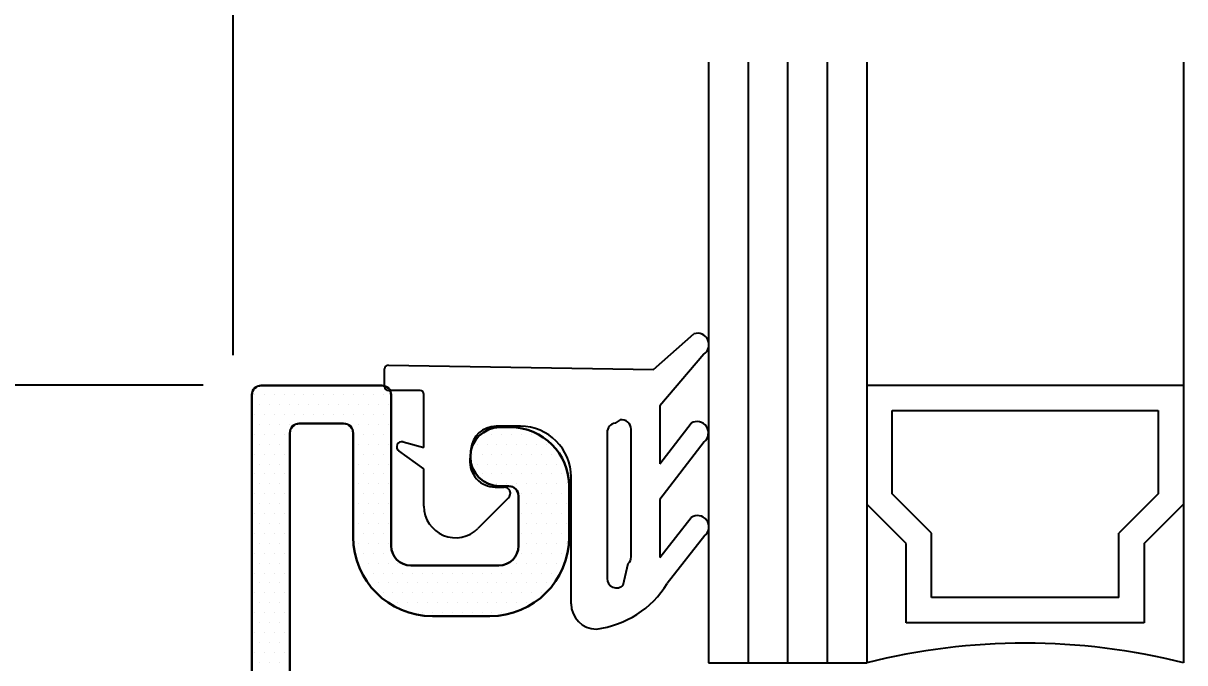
# Model space of a CAD drawing. Header units: inches. Extents: x 3.8 to 36.3, y 0.9 to 43.6.
# Drawn here: x 5.742 to 7.576, y 7.299 to 8.308 of the extents above; entities that cross this region are included whole.
import ezdxf

# ---------------------------------------------------------------- set-up
doc = ezdxf.new("R2010")
doc.units = ezdxf.units.IN
doc.header["$MEASUREMENT"] = 0
for name, color, linetype in [('R-ANNO-DIMS', 3, 'Continuous'), ('R-SWTS-DET1', 1, 'Continuous'), ('R-SWTS-PAT1', 5, 'Continuous')]:
    doc.layers.add(name, color=color, linetype=linetype)
doc.styles.add('SWTSTEXT', font='romans.shx')
doc.dimstyles.new('SWTSARCH', dxfattribs={"dimtxt": 0.25, "dimasz": 0.25, "dimexe": 0.179688, "dimexo": 0.0625, "dimgap": 0.125, "dimtad": 1, "dimtih": 1, "dimtoh": 1, "dimdec": 4, "dimzin": 4, "dimdsep": 46, "dimlunit": 4, "dimtxsty": 'SWTSTEXT', "dimcen": 0.1875, "dimdle": 0.179688, "dimclrd": 256, "dimclre": 256, "dimclrt": 256, "dimadec": 0, "dimazin": 1, "dimtfac": 1, "dimtdec": 4, "dimtofl": 0, "dimtmove": 0, "dimatfit": 3, "dimfxl": 0, "dimfrac": 2, "dimtolj": 1, "dimtzin": 4, "dimlwd": -1, "dimlwe": -1, "dimarcsym": 0})

# ---------------------------------------------------------------- blocks, each defined once
blk = doc.blocks.new('*D12')
at = {"layer": 'Defpoints', "color": 0}
for p in [(5.1931, 7.7368), (6.0887, 7.7368), (5.9004, 5.7368)]:
    blk.add_point(p, dxfattribs=at)
at = {"layer": 'R-ANNO-DIMS'}
for p, q in [((6.0262, 7.7368), (5.0135, 7.7368)), ((5.1931, 7.4868), (5.1931, 6.9605)), ((5.1931, 5.9868), (5.1931, 6.4129)), ((5.8379, 5.7368), (5.0135, 5.7368))]:
    blk.add_line(p, q, dxfattribs=at)
for points in [[(5.1515, 7.4868), (5.2348, 7.4868), (5.1931, 7.7368)], [(5.1515, 5.9868), (5.2348, 5.9868), (5.1931, 5.7368)]]:
    blk.add_solid(points, dxfattribs=at)
at = {"layer": 'R-ANNO-DIMS', "insert": (5.1931, 6.6867), "char_height": 0.25, "attachment_point": 5, "style": 'SWTSTEXT'}
blk.add_mtext('\\A1;2"', dxfattribs=at)
blk = doc.blocks.new('*D13')
at = {"layer": 'Defpoints', "color": 0}
for p in [(10.5737, 8.5343), (6.0737, 7.7218), (10.5737, 7.7217)]:
    blk.add_point(p, dxfattribs=at)
at = {"layer": 'R-ANNO-DIMS'}
for p, q in [((6.0737, 7.7843), (6.0737, 8.714)), ((10.5737, 7.7842), (10.5737, 8.714)), ((6.3237, 8.5343), (10.3237, 8.5343))]:
    blk.add_line(p, q, dxfattribs=at)
for points in [[(6.3237, 8.576), (6.3237, 8.4926), (6.0737, 8.5343)], [(10.3237, 8.576), (10.3237, 8.4926), (10.5737, 8.5343)]]:
    blk.add_solid(points, dxfattribs=at)
at = {"layer": 'R-ANNO-DIMS', "insert": (8.3237, 8.8498), "char_height": 0.25, "attachment_point": 5, "style": 'SWTSTEXT'}
blk.add_mtext('\\A1;4 1/2"', dxfattribs=at)

msp = doc.modelspace()

# ---------------------------------------------------------------- linework, layer by layer
at = {"layer": 'R-SWTS-DET1'}
for p, q in [((6.82401, 8.24662), (6.824, 7.2988)), ((6.88651, 8.24662), (6.8865, 7.2988)), ((6.94901, 8.24662), (6.949, 7.2988)), ((7.01151, 8.24662), (7.0115, 7.2988)), ((7.07401, 8.24662), (7.074, 7.2988)), ((7.57401, 8.24662), (7.574, 7.29879)), ((6.73731, 7.76135), (6.80122, 7.8177)), ((6.81664, 7.78562), (6.74737, 7.70392)), ((6.31284, 7.73427), (6.31284, 7.76227)), ((6.31884, 7.76827), (6.73731, 7.76135)), ((6.73731, 7.76135), (6.73731, 7.76135)), ((6.36884, 7.72827), (6.31884, 7.72827)), ((6.37484, 7.6384), (6.37484, 7.72227)), ((7.07401, 7.7368), (7.57401, 7.73679)), ((6.74737, 7.70392), (6.74737, 7.61282)), ((7.114, 7.56537), (7.114, 7.6968)), ((7.114, 7.6968), (7.534, 7.69679)), ((7.534, 7.69679), (7.534, 7.56536)), ((6.52714, 7.67196), (6.4888, 7.67196)), ((6.74737, 7.61282), (6.79684, 7.67666)), ((6.34191, 7.64722), (6.37484, 7.6384)), ((6.81705, 7.64712), (6.74737, 7.55658)), ((6.37484, 7.60483), (6.33521, 7.63297)), ((6.44895, 7.63544), (6.44755, 7.61944)), ((6.37484, 7.54598), (6.37484, 7.60483)), ((6.60714, 7.39196), (6.60714, 7.59196)), ((6.4874, 7.57596), (6.50139, 7.57596)), ((6.50846, 7.55889), (6.4602, 7.51063)), ((6.74737, 7.55658), (6.74737, 7.46477)), ((7.176, 7.50337), (7.114, 7.56537)), ((7.534, 7.56536), (7.472, 7.50336)), ((7.136, 7.4868), (7.074, 7.5488)), ((7.512, 7.48679), (7.574, 7.54879)), ((6.74737, 7.46477), (6.7966, 7.52781)), ((7.176, 7.4018), (7.176, 7.50337)), ((7.472, 7.40179), (7.472, 7.50336)), ((6.81831, 7.49933), (6.75906, 7.42373)), ((7.136, 7.3618), (7.136, 7.4868)), ((7.512, 7.48679), (7.512, 7.36179)), ((7.472, 7.40179), (7.176, 7.4018)), ((7.512, 7.36179), (7.136, 7.3618)), ((6.824, 7.2988), (7.074, 7.2988))]:
    msp.add_line(p, q, dxfattribs=at)
at = {"layer": 'R-SWTS-DET1', "lineweight": 30}
for p, q in [((6.10315, 6.75127), (6.10315, 7.72127)), ((6.11815, 7.73627), (6.30816, 7.73627)), ((6.32316, 7.72127), (6.32316, 7.48327)), ((6.24816, 7.67627), (6.17815, 7.67627)), ((6.49466, 7.67027), (6.51116, 7.67027)), ((6.51116, 7.67027), (6.51116, 7.67027)), ((6.16315, 7.66127), (6.16315, 7.08027)), ((6.26316, 7.49727), (6.26316, 7.66127)), ((6.50916, 7.57727), (6.49466, 7.57727)), ((6.60416, 7.57727), (6.60416, 7.49727)), ((6.52416, 7.48327), (6.52416, 7.56227)), ((6.35416, 7.45227), (6.49316, 7.45227)), ((6.47916, 7.37227), (6.38816, 7.37227))]:
    msp.add_line(p, q, dxfattribs=at)
at = {"layer": 'R-SWTS-DET1', "lineweight": 25}
for p, q in [((6.68475, 7.682), (6.67682, 7.67704)), ((6.70192, 7.46588), (6.70192, 7.66716)), ((6.66399, 7.6622), (6.66399, 7.43196)), ((6.6896, 7.42135), (6.69753, 7.45527))]:
    msp.add_line(p, q, dxfattribs=at)
at = {"layer": 'R-SWTS-DET1'}
for centre, radius, start, end in [((6.807, 7.80073), 0.01792, 302.543, 108.79118), ((6.31884, 7.76227), 0.006, 90, 180), ((6.31884, 7.73427), 0.006, 180, 270), ((6.36884, 7.72227), 0.006, 0, 90), ((6.4888, 7.63196), 0.04, 90, 175), ((6.52714, 7.59196), 0.08, 0, 90), ((6.80616, 7.66136), 0.01792, 307.39772, 121.34331), ((6.33984, 7.63949), 0.008, 75, 234.62612), ((6.4874, 7.61596), 0.04, 175, 270), ((6.50139, 7.56596), 0.01, 315, 90), ((6.42484, 7.54598), 0.05, 180, 315), ((6.80686, 7.51311), 0.01792, 309.73715, 124.91198), ((6.62785, 7.5052), 0.15445, 277.17693, 328.16455), ((6.64714, 7.39196), 0.04, 180, 270), ((7.32398, 6.3005), 1.02912, 75.93971, 104.05837)]:
    msp.add_arc(centre, radius, start, end, dxfattribs=at)
at = {"layer": 'R-SWTS-DET1', "lineweight": 30}
for centre, radius, start, end in [((6.11815, 7.72127), 0.015, 90, 180), ((6.30816, 7.72127), 0.015, 0, 90), ((6.17815, 7.66127), 0.015, 90, 180), ((6.24816, 7.66127), 0.015, 0, 90), ((6.49466, 7.62377), 0.0465, 90, 270), ((6.51116, 7.57727), 0.093, 0.00006, 90), ((6.50916, 7.56227), 0.015, 0, 90), ((6.38816, 7.49727), 0.125, 180, 270), ((6.35416, 7.48327), 0.031, 180, 270), ((6.47916, 7.49727), 0.125, 270, 0), ((6.49316, 7.48327), 0.031, 270, 0)]:
    msp.add_arc(centre, radius, start, end, dxfattribs=at)
at = {"layer": 'R-SWTS-DET1', "lineweight": 25}
for centre, start, end in [((6.67899, 7.6622), 98.31643, 180), ((6.68692, 7.66716), 360, 98.31643), ((6.68692, 7.46588), 315, 0), ((6.67899, 7.43196), 180, 315)]:
    msp.add_arc(centre, 0.015, start, end, dxfattribs=at)
at = {"layer": 'R-SWTS-PAT1'}
for p, q in [((6.10727, 7.72164), (6.10727, 7.72164)), ((6.12289, 7.72164), (6.12289, 7.72164)), ((6.13852, 7.72164), (6.13852, 7.72164)), ((6.15414, 7.72164), (6.15414, 7.72164)), ((6.16977, 7.72164), (6.16977, 7.72164)), ((6.18539, 7.72164), (6.18539, 7.72164)), ((6.20102, 7.72164), (6.20102, 7.72164)), ((6.21664, 7.72164), (6.21664, 7.72164)), ((6.23227, 7.72164), (6.23227, 7.72164)), ((6.24789, 7.72164), (6.24789, 7.72164)), ((6.26352, 7.72164), (6.26352, 7.72164)), ((6.27914, 7.72164), (6.27914, 7.72164)), ((6.29477, 7.72164), (6.29477, 7.72164)), ((6.31039, 7.72164), (6.31039, 7.72164)), ((6.11508, 7.70601), (6.11508, 7.70601)), ((6.1307, 7.70601), (6.1307, 7.70601)), ((6.14633, 7.70601), (6.14633, 7.70601)), ((6.16195, 7.70601), (6.16195, 7.70601)), ((6.17758, 7.70601), (6.17758, 7.70601)), ((6.1932, 7.70601), (6.1932, 7.70601)), ((6.20883, 7.70601), (6.20883, 7.70601)), ((6.22445, 7.70601), (6.22445, 7.70601)), ((6.24008, 7.70601), (6.24008, 7.70601)), ((6.2557, 7.70601), (6.2557, 7.70601)), ((6.27133, 7.70601), (6.27133, 7.70601)), ((6.28695, 7.70601), (6.28695, 7.70601)), ((6.30258, 7.70601), (6.30258, 7.70601)), ((6.3182, 7.70601), (6.3182, 7.70601)), ((6.10727, 7.69039), (6.10727, 7.69039)), ((6.12289, 7.69039), (6.12289, 7.69039)), ((6.13852, 7.69039), (6.13852, 7.69039)), ((6.15414, 7.69039), (6.15414, 7.69039)), ((6.16977, 7.69039), (6.16977, 7.69039)), ((6.18539, 7.69039), (6.18539, 7.69039)), ((6.20102, 7.69039), (6.20102, 7.69039)), ((6.21664, 7.69039), (6.21664, 7.69039)), ((6.23227, 7.69039), (6.23227, 7.69039)), ((6.24789, 7.69039), (6.24789, 7.69039)), ((6.26352, 7.69039), (6.26352, 7.69039)), ((6.27914, 7.69039), (6.27914, 7.69039)), ((6.29477, 7.69039), (6.29477, 7.69039)), ((6.31039, 7.69039), (6.31039, 7.69039)), ((6.11508, 7.67476), (6.11508, 7.67476)), ((6.1307, 7.67476), (6.1307, 7.67476)), ((6.14633, 7.67476), (6.14633, 7.67476)), ((6.16195, 7.67476), (6.16195, 7.67476)), ((6.2557, 7.67476), (6.2557, 7.67476)), ((6.27133, 7.67476), (6.27133, 7.67476)), ((6.28695, 7.67476), (6.28695, 7.67476)), ((6.30258, 7.67476), (6.30258, 7.67476)), ((6.3182, 7.67476), (6.3182, 7.67476)), ((6.10727, 7.65914), (6.10727, 7.65914)), ((6.12289, 7.65914), (6.12289, 7.65914)), ((6.13852, 7.65914), (6.13852, 7.65914)), ((6.15414, 7.65914), (6.15414, 7.65914)), ((6.26352, 7.65914), (6.26352, 7.65914)), ((6.27914, 7.65914), (6.27914, 7.65914)), ((6.29477, 7.65914), (6.29477, 7.65914)), ((6.31039, 7.65914), (6.31039, 7.65914)), ((6.46664, 7.65914), (6.46664, 7.65914)), ((6.48227, 7.65914), (6.48227, 7.65914)), ((6.49789, 7.65914), (6.49789, 7.65914)), ((6.51352, 7.65914), (6.51352, 7.65914)), ((6.52914, 7.65914), (6.52914, 7.65914)), ((6.54477, 7.65914), (6.54477, 7.65914)), ((6.11508, 7.64351), (6.11508, 7.64351)), ((6.1307, 7.64351), (6.1307, 7.64351)), ((6.14633, 7.64351), (6.14633, 7.64351)), ((6.16195, 7.64351), (6.16195, 7.64351)), ((6.27133, 7.64351), (6.27133, 7.64351)), ((6.28695, 7.64351), (6.28695, 7.64351)), ((6.30258, 7.64351), (6.30258, 7.64351)), ((6.3182, 7.64351), (6.3182, 7.64351)), ((6.45883, 7.64351), (6.45883, 7.64351)), ((6.47445, 7.64351), (6.47445, 7.64351)), ((6.49008, 7.64351), (6.49008, 7.64351)), ((6.5057, 7.64351), (6.5057, 7.64351)), ((6.52133, 7.64351), (6.52133, 7.64351)), ((6.53695, 7.64351), (6.53695, 7.64351)), ((6.55258, 7.64351), (6.55258, 7.64351)), ((6.5682, 7.64351), (6.5682, 7.64351)), ((6.10727, 7.62789), (6.10727, 7.62789)), ((6.11508, 7.61226), (6.11508, 7.61226)), ((6.12289, 7.62789), (6.12289, 7.62789)), ((6.1307, 7.61226), (6.1307, 7.61226)), ((6.13852, 7.62789), (6.13852, 7.62789)), ((6.14633, 7.61226), (6.14633, 7.61226)), ((6.15414, 7.62789), (6.15414, 7.62789)), ((6.16195, 7.61226), (6.16195, 7.61226)), ((6.26352, 7.62789), (6.26352, 7.62789)), ((6.27133, 7.61226), (6.27133, 7.61226)), ((6.27914, 7.62789), (6.27914, 7.62789)), ((6.28695, 7.61226), (6.28695, 7.61226)), ((6.29477, 7.62789), (6.29477, 7.62789)), ((6.30258, 7.61226), (6.30258, 7.61226)), ((6.31039, 7.62789), (6.31039, 7.62789)), ((6.3182, 7.61226), (6.3182, 7.61226)), ((6.45102, 7.62789), (6.45102, 7.62789)), ((6.45883, 7.61226), (6.45883, 7.61226)), ((6.46664, 7.62789), (6.46664, 7.62789)), ((6.47445, 7.61226), (6.47445, 7.61226)), ((6.48227, 7.62789), (6.48227, 7.62789)), ((6.49008, 7.61226), (6.49008, 7.61226)), ((6.49789, 7.62789), (6.49789, 7.62789)), ((6.5057, 7.61226), (6.5057, 7.61226)), ((6.51352, 7.62789), (6.51352, 7.62789)), ((6.52133, 7.61226), (6.52133, 7.61226)), ((6.52914, 7.62789), (6.52914, 7.62789)), ((6.53695, 7.61226), (6.53695, 7.61226)), ((6.54477, 7.62789), (6.54477, 7.62789)), ((6.55258, 7.61226), (6.55258, 7.61226)), ((6.56039, 7.62789), (6.56039, 7.62789)), ((6.5682, 7.61226), (6.5682, 7.61226)), ((6.57602, 7.62789), (6.57602, 7.62789)), ((6.58383, 7.61226), (6.58383, 7.61226)), ((6.10727, 7.59664), (6.10727, 7.59664)), ((6.12289, 7.59664), (6.12289, 7.59664)), ((6.13852, 7.59664), (6.13852, 7.59664)), ((6.15414, 7.59664), (6.15414, 7.59664)), ((6.26352, 7.59664), (6.26352, 7.59664)), ((6.27914, 7.59664), (6.27914, 7.59664)), ((6.29477, 7.59664), (6.29477, 7.59664)), ((6.31039, 7.59664), (6.31039, 7.59664)), ((6.46664, 7.59664), (6.46664, 7.59664)), ((6.48227, 7.59664), (6.48227, 7.59664)), ((6.49789, 7.59664), (6.49789, 7.59664)), ((6.51352, 7.59664), (6.51352, 7.59664)), ((6.52914, 7.59664), (6.52914, 7.59664)), ((6.54477, 7.59664), (6.54477, 7.59664)), ((6.56039, 7.59664), (6.56039, 7.59664)), ((6.57602, 7.59664), (6.57602, 7.59664)), ((6.59164, 7.59664), (6.59164, 7.59664)), ((6.11508, 7.58101), (6.11508, 7.58101)), ((6.1307, 7.58101), (6.1307, 7.58101)), ((6.14633, 7.58101), (6.14633, 7.58101)), ((6.16195, 7.58101), (6.16195, 7.58101)), ((6.27133, 7.58101), (6.27133, 7.58101)), ((6.28695, 7.58101), (6.28695, 7.58101)), ((6.30258, 7.58101), (6.30258, 7.58101)), ((6.3182, 7.58101), (6.3182, 7.58101)), ((6.49008, 7.58101), (6.49008, 7.58101)), ((6.5057, 7.58101), (6.5057, 7.58101)), ((6.52133, 7.58101), (6.52133, 7.58101)), ((6.53695, 7.58101), (6.53695, 7.58101)), ((6.55258, 7.58101), (6.55258, 7.58101)), ((6.5682, 7.58101), (6.5682, 7.58101)), ((6.58383, 7.58101), (6.58383, 7.58101)), ((6.59945, 7.58101), (6.59945, 7.58101)), ((6.10727, 7.56539), (6.10727, 7.56539)), ((6.12289, 7.56539), (6.12289, 7.56539)), ((6.13852, 7.56539), (6.13852, 7.56539)), ((6.15414, 7.56539), (6.15414, 7.56539)), ((6.26352, 7.56539), (6.26352, 7.56539)), ((6.27914, 7.56539), (6.27914, 7.56539)), ((6.29477, 7.56539), (6.29477, 7.56539)), ((6.31039, 7.56539), (6.31039, 7.56539)), ((6.52914, 7.56539), (6.52914, 7.56539)), ((6.54477, 7.56539), (6.54477, 7.56539)), ((6.56039, 7.56539), (6.56039, 7.56539)), ((6.57602, 7.56539), (6.57602, 7.56539)), ((6.59164, 7.56539), (6.59164, 7.56539)), ((6.11508, 7.54976), (6.11508, 7.54976)), ((6.1307, 7.54976), (6.1307, 7.54976)), ((6.14633, 7.54976), (6.14633, 7.54976)), ((6.16195, 7.54976), (6.16195, 7.54976)), ((6.27133, 7.54976), (6.27133, 7.54976)), ((6.28695, 7.54976), (6.28695, 7.54976)), ((6.30258, 7.54976), (6.30258, 7.54976)), ((6.3182, 7.54976), (6.3182, 7.54976)), ((6.53695, 7.54976), (6.53695, 7.54976)), ((6.55258, 7.54976), (6.55258, 7.54976)), ((6.5682, 7.54976), (6.5682, 7.54976)), ((6.58383, 7.54976), (6.58383, 7.54976)), ((6.59945, 7.54976), (6.59945, 7.54976)), ((6.10727, 7.53414), (6.10727, 7.53414)), ((6.11508, 7.51851), (6.11508, 7.51851)), ((6.12289, 7.53414), (6.12289, 7.53414)), ((6.1307, 7.51851), (6.1307, 7.51851)), ((6.13852, 7.53414), (6.13852, 7.53414)), ((6.14633, 7.51851), (6.14633, 7.51851)), ((6.15414, 7.53414), (6.15414, 7.53414)), ((6.16195, 7.51851), (6.16195, 7.51851)), ((6.26352, 7.53414), (6.26352, 7.53414)), ((6.27133, 7.51851), (6.27133, 7.51851)), ((6.27914, 7.53414), (6.27914, 7.53414)), ((6.28695, 7.51851), (6.28695, 7.51851)), ((6.29477, 7.53414), (6.29477, 7.53414)), ((6.30258, 7.51851), (6.30258, 7.51851)), ((6.31039, 7.53414), (6.31039, 7.53414)), ((6.3182, 7.51851), (6.3182, 7.51851)), ((6.52914, 7.53414), (6.52914, 7.53414)), ((6.53695, 7.51851), (6.53695, 7.51851)), ((6.54477, 7.53414), (6.54477, 7.53414)), ((6.55258, 7.51851), (6.55258, 7.51851)), ((6.56039, 7.53414), (6.56039, 7.53414)), ((6.5682, 7.51851), (6.5682, 7.51851)), ((6.57602, 7.53414), (6.57602, 7.53414)), ((6.58383, 7.51851), (6.58383, 7.51851)), ((6.59164, 7.53414), (6.59164, 7.53414)), ((6.59945, 7.51851), (6.59945, 7.51851)), ((6.10727, 7.50289), (6.10727, 7.50289)), ((6.12289, 7.50289), (6.12289, 7.50289)), ((6.13852, 7.50289), (6.13852, 7.50289)), ((6.15414, 7.50289), (6.15414, 7.50289)), ((6.26352, 7.50289), (6.26352, 7.50289)), ((6.27914, 7.50289), (6.27914, 7.50289)), ((6.29477, 7.50289), (6.29477, 7.50289)), ((6.31039, 7.50289), (6.31039, 7.50289)), ((6.52914, 7.50289), (6.52914, 7.50289)), ((6.54477, 7.50289), (6.54477, 7.50289)), ((6.56039, 7.50289), (6.56039, 7.50289)), ((6.57602, 7.50289), (6.57602, 7.50289)), ((6.59164, 7.50289), (6.59164, 7.50289)), ((6.11508, 7.48726), (6.11508, 7.48726)), ((6.1307, 7.48726), (6.1307, 7.48726)), ((6.14633, 7.48726), (6.14633, 7.48726)), ((6.16195, 7.48726), (6.16195, 7.48726)), ((6.27133, 7.48726), (6.27133, 7.48726)), ((6.28695, 7.48726), (6.28695, 7.48726)), ((6.30258, 7.48726), (6.30258, 7.48726)), ((6.3182, 7.48726), (6.3182, 7.48726)), ((6.53695, 7.48726), (6.53695, 7.48726)), ((6.55258, 7.48726), (6.55258, 7.48726)), ((6.5682, 7.48726), (6.5682, 7.48726)), ((6.58383, 7.48726), (6.58383, 7.48726)), ((6.59945, 7.48726), (6.59945, 7.48726)), ((6.10727, 7.47164), (6.10727, 7.47164)), ((6.12289, 7.47164), (6.12289, 7.47164)), ((6.13852, 7.47164), (6.13852, 7.47164)), ((6.15414, 7.47164), (6.15414, 7.47164)), ((6.27914, 7.47164), (6.27914, 7.47164)), ((6.29477, 7.47164), (6.29477, 7.47164)), ((6.31039, 7.47164), (6.31039, 7.47164)), ((6.52914, 7.47164), (6.52914, 7.47164)), ((6.54477, 7.47164), (6.54477, 7.47164)), ((6.56039, 7.47164), (6.56039, 7.47164)), ((6.57602, 7.47164), (6.57602, 7.47164)), ((6.59164, 7.47164), (6.59164, 7.47164)), ((6.11508, 7.45601), (6.11508, 7.45601)), ((6.1307, 7.45601), (6.1307, 7.45601)), ((6.14633, 7.45601), (6.14633, 7.45601)), ((6.16195, 7.45601), (6.16195, 7.45601)), ((6.27133, 7.45601), (6.27133, 7.45601)), ((6.28695, 7.45601), (6.28695, 7.45601)), ((6.30258, 7.45601), (6.30258, 7.45601)), ((6.3182, 7.45601), (6.3182, 7.45601)), ((6.33383, 7.45601), (6.33383, 7.45601)), ((6.52133, 7.45601), (6.52133, 7.45601)), ((6.53695, 7.45601), (6.53695, 7.45601)), ((6.55258, 7.45601), (6.55258, 7.45601)), ((6.5682, 7.45601), (6.5682, 7.45601)), ((6.58383, 7.45601), (6.58383, 7.45601)), ((6.10727, 7.44039), (6.10727, 7.44039)), ((6.12289, 7.44039), (6.12289, 7.44039)), ((6.13852, 7.44039), (6.13852, 7.44039)), ((6.15414, 7.44039), (6.15414, 7.44039)), ((6.27914, 7.44039), (6.27914, 7.44039)), ((6.29477, 7.44039), (6.29477, 7.44039)), ((6.31039, 7.44039), (6.31039, 7.44039)), ((6.32602, 7.44039), (6.32602, 7.44039)), ((6.34164, 7.44039), (6.34164, 7.44039)), ((6.35727, 7.44039), (6.35727, 7.44039)), ((6.37289, 7.44039), (6.37289, 7.44039)), ((6.38852, 7.44039), (6.38852, 7.44039)), ((6.40414, 7.44039), (6.40414, 7.44039)), ((6.41977, 7.44039), (6.41977, 7.44039)), ((6.43539, 7.44039), (6.43539, 7.44039)), ((6.45102, 7.44039), (6.45102, 7.44039)), ((6.46664, 7.44039), (6.46664, 7.44039)), ((6.48227, 7.44039), (6.48227, 7.44039)), ((6.49789, 7.44039), (6.49789, 7.44039)), ((6.51352, 7.44039), (6.51352, 7.44039)), ((6.52914, 7.44039), (6.52914, 7.44039)), ((6.54477, 7.44039), (6.54477, 7.44039)), ((6.56039, 7.44039), (6.56039, 7.44039)), ((6.57602, 7.44039), (6.57602, 7.44039)), ((6.10727, 7.40914), (6.10727, 7.40914)), ((6.11508, 7.42476), (6.11508, 7.42476)), ((6.12289, 7.40914), (6.12289, 7.40914)), ((6.1307, 7.42476), (6.1307, 7.42476)), ((6.13852, 7.40914), (6.13852, 7.40914)), ((6.14633, 7.42476), (6.14633, 7.42476)), ((6.15414, 7.40914), (6.15414, 7.40914)), ((6.16195, 7.42476), (6.16195, 7.42476)), ((6.28695, 7.42476), (6.28695, 7.42476)), ((6.30258, 7.42476), (6.30258, 7.42476)), ((6.31039, 7.40914), (6.31039, 7.40914)), ((6.3182, 7.42476), (6.3182, 7.42476)), ((6.32602, 7.40914), (6.32602, 7.40914)), ((6.33383, 7.42476), (6.33383, 7.42476)), ((6.34164, 7.40914), (6.34164, 7.40914)), ((6.34945, 7.42476), (6.34945, 7.42476)), ((6.35727, 7.40914), (6.35727, 7.40914)), ((6.36508, 7.42476), (6.36508, 7.42476)), ((6.37289, 7.40914), (6.37289, 7.40914)), ((6.3807, 7.42476), (6.3807, 7.42476)), ((6.38852, 7.40914), (6.38852, 7.40914)), ((6.39633, 7.42476), (6.39633, 7.42476)), ((6.40414, 7.40914), (6.40414, 7.40914)), ((6.41195, 7.42476), (6.41195, 7.42476)), ((6.41977, 7.40914), (6.41977, 7.40914)), ((6.42758, 7.42476), (6.42758, 7.42476)), ((6.43539, 7.40914), (6.43539, 7.40914)), ((6.4432, 7.42476), (6.4432, 7.42476)), ((6.45102, 7.40914), (6.45102, 7.40914)), ((6.45883, 7.42476), (6.45883, 7.42476)), ((6.46664, 7.40914), (6.46664, 7.40914)), ((6.47445, 7.42476), (6.47445, 7.42476)), ((6.48227, 7.40914), (6.48227, 7.40914)), ((6.49008, 7.42476), (6.49008, 7.42476)), ((6.49789, 7.40914), (6.49789, 7.40914)), ((6.5057, 7.42476), (6.5057, 7.42476)), ((6.51352, 7.40914), (6.51352, 7.40914)), ((6.52133, 7.42476), (6.52133, 7.42476)), ((6.52914, 7.40914), (6.52914, 7.40914)), ((6.53695, 7.42476), (6.53695, 7.42476)), ((6.54477, 7.40914), (6.54477, 7.40914)), ((6.55258, 7.42476), (6.55258, 7.42476)), ((6.56039, 7.40914), (6.56039, 7.40914)), ((6.5682, 7.42476), (6.5682, 7.42476)), ((6.11508, 7.39351), (6.11508, 7.39351)), ((6.1307, 7.39351), (6.1307, 7.39351)), ((6.14633, 7.39351), (6.14633, 7.39351)), ((6.16195, 7.39351), (6.16195, 7.39351)), ((6.33383, 7.39351), (6.33383, 7.39351)), ((6.34945, 7.39351), (6.34945, 7.39351)), ((6.36508, 7.39351), (6.36508, 7.39351)), ((6.3807, 7.39351), (6.3807, 7.39351)), ((6.39633, 7.39351), (6.39633, 7.39351)), ((6.41195, 7.39351), (6.41195, 7.39351)), ((6.42758, 7.39351), (6.42758, 7.39351)), ((6.4432, 7.39351), (6.4432, 7.39351)), ((6.45883, 7.39351), (6.45883, 7.39351)), ((6.47445, 7.39351), (6.47445, 7.39351)), ((6.49008, 7.39351), (6.49008, 7.39351)), ((6.5057, 7.39351), (6.5057, 7.39351)), ((6.52133, 7.39351), (6.52133, 7.39351)), ((6.53695, 7.39351), (6.53695, 7.39351)), ((6.10727, 7.37789), (6.10727, 7.37789)), ((6.12289, 7.37789), (6.12289, 7.37789)), ((6.13852, 7.37789), (6.13852, 7.37789)), ((6.15414, 7.37789), (6.15414, 7.37789)), ((6.35727, 7.37789), (6.35727, 7.37789)), ((6.37289, 7.37789), (6.37289, 7.37789)), ((6.38852, 7.37789), (6.38852, 7.37789)), ((6.40414, 7.37789), (6.40414, 7.37789)), ((6.41977, 7.37789), (6.41977, 7.37789)), ((6.43539, 7.37789), (6.43539, 7.37789)), ((6.45102, 7.37789), (6.45102, 7.37789)), ((6.46664, 7.37789), (6.46664, 7.37789)), ((6.48227, 7.37789), (6.48227, 7.37789)), ((6.49789, 7.37789), (6.49789, 7.37789)), ((6.51352, 7.37789), (6.51352, 7.37789)), ((6.11508, 7.36226), (6.11508, 7.36226)), ((6.1307, 7.36226), (6.1307, 7.36226)), ((6.14633, 7.36226), (6.14633, 7.36226)), ((6.16195, 7.36226), (6.16195, 7.36226)), ((6.10727, 7.34664), (6.10727, 7.34664)), ((6.12289, 7.34664), (6.12289, 7.34664)), ((6.13852, 7.34664), (6.13852, 7.34664)), ((6.15414, 7.34664), (6.15414, 7.34664)), ((6.11508, 7.33101), (6.11508, 7.33101)), ((6.1307, 7.33101), (6.1307, 7.33101)), ((6.14633, 7.33101), (6.14633, 7.33101)), ((6.16195, 7.33101), (6.16195, 7.33101)), ((6.10727, 7.31539), (6.10727, 7.31539)), ((6.11508, 7.29976), (6.11508, 7.29976)), ((6.12289, 7.31539), (6.12289, 7.31539)), ((6.1307, 7.29976), (6.1307, 7.29976)), ((6.13852, 7.31539), (6.13852, 7.31539)), ((6.14633, 7.29976), (6.14633, 7.29976)), ((6.15414, 7.31539), (6.15414, 7.31539)), ((6.16195, 7.29976), (6.16195, 7.29976))]:
    msp.add_line(p, q, dxfattribs=at)

# ---------------------------------------------------------------- dimensions: what is measured, and where the dimension line sits
at = {"layer": 'R-ANNO-DIMS'}
dim = msp.add_linear_dim(base=(10.57365, 8.53429), p1=(6.07375, 7.72179), p2=(10.57365, 7.7217), dimstyle='SWTSARCH', dxfattribs=at)
dim.commit()
dim.dimension.update_dxf_attribs({"geometry": '*D13', "text_midpoint": (8.3237, 8.84977)})
dim = msp.add_linear_dim(base=(5.19315, 7.73679), p1=(5.9004, 5.73683), p2=(6.08875, 7.73679), angle=90, dimstyle='SWTSARCH', dxfattribs=at)
dim.commit()
dim.dimension.update_dxf_attribs({"geometry": '*D12', "text_midpoint": (5.19315, 6.68673), "dimtype": 160})

doc.saveas('drawing.dxf')
